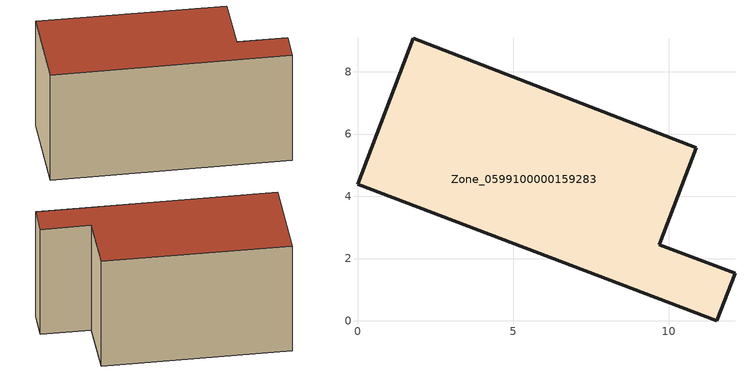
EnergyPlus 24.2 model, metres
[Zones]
Zone_0599100000159283
 floor ground (C_G): 1.8,9.08 10.88,5.57 9.7,2.45 12.13,1.53 11.54,0 0,4.39 z0
 wall outside (C_F): 10.88,5.57 1.8,9.08 0,4.39 11.54,0 12.13,1.53 9.7,2.45 10.88,5.57 z0:6.31
 roof outside (C_R): 11.54,0 12.13,1.53 9.7,2.45 10.88,5.57 1.8,9.08 0,4.39 z6.31
[BUILDING]
Pand.0599100000159283: North Axis=0; Terrain=City; Loads Convergence Tolerance Value=0.04; Temperature Convergence Tolerance Value=0.4; Solar Distribution=FullExterior; Maximum Number of Warmup Days=25; Minimum Number of Warmup Days=1
[Site:Location]
Rotterdam.The.Hague.AP_ZH_NLD Design_Conditions: Latitude=51.96; Longitude=4.45; Time Zone=1; Elevation=-4.5
[SITE:GROUNDTEMPERATURE:BUILDINGSURFACE]
18, 18, 18, 18, 18, 18, 18, 18, 18, 18, 18, 18
[MATERIAL] Thermal Absorptance=0.9; Solar Absorptance=0.7; Visible Absorptance=0.7
Name | Roughness | Thickness | Conductivity | Density | Specific Heat
G.TI.1946 | MediumSmooth | 0.15 | 1 | 540 | 1210
F.TI.1946 | Rough | 0.3 | 0.857143 | 1920 | 840
R.TI.1946 | MediumRough | 0.2 | 0.1 | 1500 | 1000
[CONSTRUCTION]
C_G: G.TI.1946
C_F: F.TI.1946
C_R: R.TI.1946
[ZONE]
Zone_0599100000159283: Type=1; Multiplier=1; Ceiling Height=Autocalculate; Volume=Autocalculate; Floor Area=autocalculate; Part of Total Floor Area=Yes
[ZONEINFILTRATION:DESIGNFLOWRATE]
Infil_Zone_0599100000159283: Zone or ZoneList or Space or SpaceList=Zone_0599100000159283; Schedule=AlwaysOn; Design Flow Rate Calculation Method=Flow/Area; Flow Rate per Floor Area=0.003; Constant Term Coefficient=1; Temperature Term Coefficient=0; Velocity Term Coefficient=0; Velocity Squared Term Coefficient=0
[HVACTEMPLATE:ZONE:IDEALLOADSAIRSYSTEM]
Zone_0599100000159283: Maximum Heating Supply Air Temperature=50; Minimum Cooling Supply Air Temperature=13; Maximum Heating Supply Air Humidity Ratio=0.0156; Minimum Cooling Supply Air Humidity Ratio=0.0077; Heating Limit=NoLimit; Cooling Limit=NoLimit; Dehumidification Control Type=ConstantSensibleHeatRatio; Cooling Sensible Heat Ratio=0.7; Dehumidification Setpoint=60; Humidification Control Type=None; Humidification Setpoint=30; Outdoor Air Method=None; Outdoor Air Flow Rate per Person=0.00944; Outdoor Air Flow Rate per Zone Floor Area=0; Outdoor Air Flow Rate per Zone=0; Demand Controlled Ventilation Type=None; Outdoor Air Economizer Type=NoEconomizer; Heat Recovery Type=None; Sensible Heat Recovery Effectiveness=0.7; Latent Heat Recovery Effectiveness=0.65
[ZONECONTROL:THERMOSTAT]
ThermostatControl_Zone_0599100000159283: Zone or ZoneList=Zone_0599100000159283; Control Type Schedule=DualSetpointControlType; Control 1=Thermostat_Zone_0599100000159283; Temperature Difference Between Cutout And Setpoint=0
[THERMOSTATSETPOINT:DUALSETPOINT]
Thermostat_Zone_0599100000159283: Heating Setpoint Temperature Schedule=HeatingSetpoint_Zone_0599100000159283; Cooling Setpoint Temperature Schedule=CoolingSetpoint_Zone_0599100000159283
[SCHEDULE:COMPACT]
HeatingSetpoint_Zone_0599100000159283: Through: 12/31, For: AllDays, Until: 24:00, 21
CoolingSetpoint_Zone_0599100000159283: Through: 12/31, For: AllDays, Until: 24:00, 24
DualSetpointControlType: Through: 12/31, For: AllDays, Until: 24:00, 4
AlwaysOn: Through: 12/31, For: AllDays, Until: 24:00, 1
